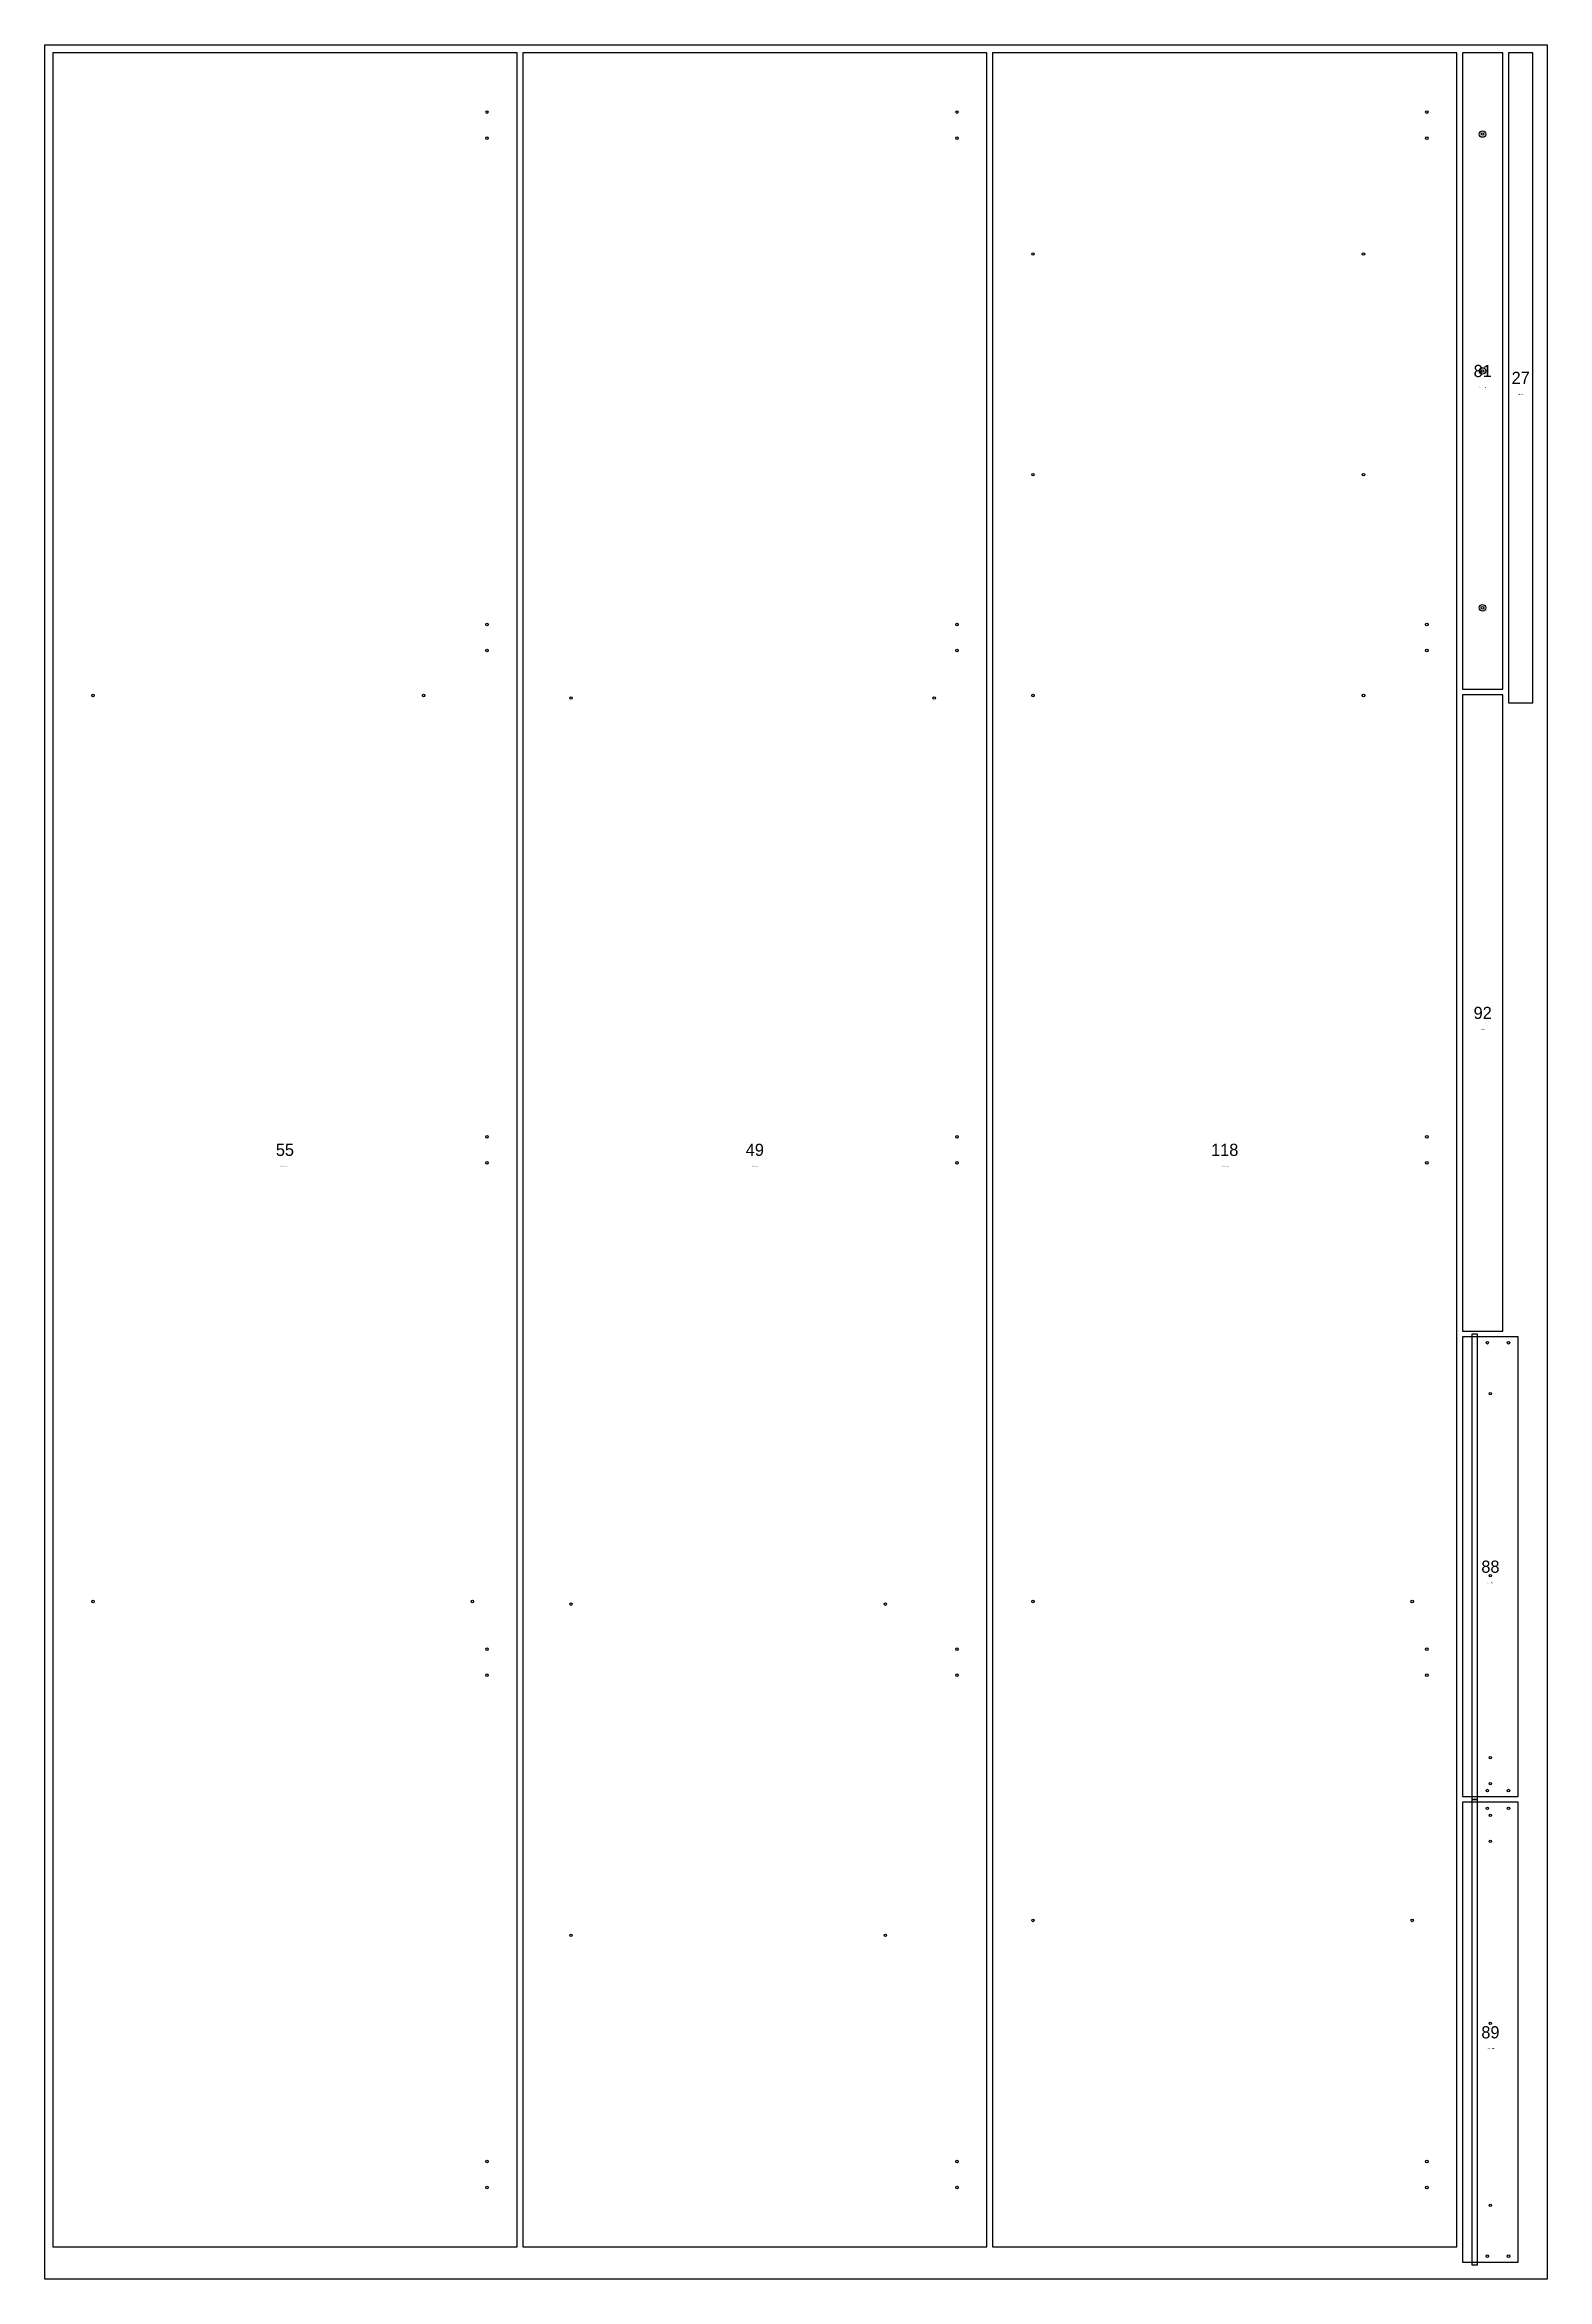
# Model space of a CAD drawing. Header units: millimetres. Extents: x 0 to 1850, y 0 to 2750.
import ezdxf
from ezdxf.enums import TextEntityAlignment as Align

# ---------------------------------------------------------------- set-up
doc = ezdxf.new("R2010")
doc.units = ezdxf.units.MM
for name, color, linetype in [('CHAPA Z 15', 6, 'CONTINUOUS'), ('CORTE M 7 Z 15.1', 3, 'CONTINUOUS'), ('CORTE P 7 Z 15.1', 3, 'CONTINUOUS'), ('FACE B FURO 3 Z 1', 1, 'CONTINUOUS'), ('FURO 3 Z 1', 7, 'CONTINUOUS'), ('FURO 3 Z 15', 7, 'CONTINUOUS'), ('FURO 3 Z 20', 7, 'CONTINUOUS'), ('FURO 8 Z 4', 7, 'CONTINUOUS'), ('PEÇA_LABEL', 4, 'CONTINUOUS'), ('RASGO 7 Z 5', 2, 'CONTINUOUS')]:
    doc.layers.add(name, color=color, linetype=linetype)

msp = doc.modelspace()

# ---------------------------------------------------------------- linework, layer by layer
at = {"layer": 'CHAPA Z 15'}
msp.add_lwpolyline([(0, 0), (0, 2750), (1850, 2750), (1850, 0)], close=True, dxfattribs=at)
at = {"layer": 'CORTE M 7 Z 15.1'}
for points in [[(10, 2740), (10, 40), (581.55, 40), (581.55, 2740)], [(588.55, 2740), (588.55, 40), (1160.1, 40), (1160.1, 2740)], [(1167.1, 2740), (1167.1, 40), (1738.65, 40), (1738.65, 2740)]]:
    msp.add_lwpolyline(points, close=True, dxfattribs=at)
at = {"layer": 'CORTE P 7 Z 15.1'}
for points in [[(1745.65, 2740), (1745.65, 1957), (1795.2, 1957), (1795.2, 2740)], [(1802.2, 2740), (1802.2, 1940), (1832.2, 1940), (1832.2, 2740)], [(1745.65, 1950), (1745.65, 1167), (1795.2, 1167), (1795.2, 1950)], [(1745.65, 1160), (1745.65, 594), (1814.2, 594), (1814.2, 1160)], [(1745.65, 587), (1745.65, 21), (1814.2, 21), (1814.2, 587)]]:
    msp.add_lwpolyline(points, close=True, dxfattribs=at)
at = {"layer": 'FACE B FURO 3 Z 1'}
for centre in [(1779.7, 1090), (1779.7, 866), (1779.7, 642), (1779.7, 610), (1779.7, 571), (1779.7, 539), (1779.7, 315), (1779.7, 91)]:
    msp.add_circle(centre, 1.5, dxfattribs=at)
at = {"layer": 'FURO 3 Z 1'}
for centre in [(544.55, 2667), (1123.1, 2667), (1701.65, 2667), (544.55, 2635), (1123.1, 2635), (1701.65, 2635), (1216.65, 2492.433), (1623.65, 2492.433), (1216.65, 2220.767), (1623.65, 2220.767), (544.55, 2036.5), (1123.1, 2036.5), (1701.65, 2036.5), (544.55, 2004.5), (1123.1, 2004.5), (1701.65, 2004.5), (59.55, 1949.1), (466.55, 1949.1), (648.1, 1945.9), (1095.1, 1945.9), (1216.65, 1949.1), (1623.65, 1949.1), (544.55, 1406), (1123.1, 1406), (1701.65, 1406), (544.55, 1374), (1123.1, 1374), (1701.65, 1374), (59.55, 834.1), (526.55, 834.1), (648.1, 830.9), (1035.1, 830.9), (1216.65, 834.1), (1683.65, 834.1), (544.55, 775.5), (1123.1, 775.5), (1701.65, 775.5), (544.55, 743.5), (1123.1, 743.5), (1701.65, 743.5), (1216.65, 441.6), (1683.65, 441.6), (648.1, 423.4), (1035.1, 423.4), (544.55, 145), (1123.1, 145), (1701.65, 145), (544.55, 113), (1123.1, 113), (1701.65, 113)]:
    msp.add_circle(centre, 1.5, dxfattribs=at)
at = {"layer": 'FURO 3 Z 15'}
for centre in [(1776.2, 1152.5), (1802.2, 1152.5), (1776.2, 601.5), (1776.2, 579.5), (1802.2, 601.5), (1802.2, 579.5), (1776.2, 28.5), (1802.2, 28.5)]:
    msp.add_circle(centre, 1.5, dxfattribs=at)
at = {"layer": 'FURO 3 Z 20'}
for centre in [(1770.2, 2640), (1770.2, 2348.5), (1770.2, 2057)]:
    msp.add_circle(centre, 1.5, dxfattribs=at)
at = {"layer": 'FURO 8 Z 4'}
for centre in [(1770.2, 2640), (1770.2, 2348.5), (1770.2, 2057)]:
    msp.add_circle(centre, 4, dxfattribs=at)
at = {"layer": 'RASGO 7 Z 5'}
for points in [[(1764.2, 591), (1764.2, 1163), (1757.2, 1163), (1757.2, 591)], [(1764.2, 18), (1764.2, 590), (1757.2, 590), (1757.2, 18)]]:
    msp.add_lwpolyline(points, close=True, dxfattribs=at)

# ---------------------------------------------------------------- texts
at = {"layer": 'PEÇA_LABEL'}
for s, height, p in [('81', 15, (1770.425, 2348.5)), ('27', 15, (1817.2, 2340)), ('Contra-frente', 1, (1770.425, 2328.5)), ('Afastador', 1, (1817.2, 2320)), ('92', 15, (1770.425, 1558.5)), ('Posterior', 1, (1770.425, 1538.5)), ('55', 15, (295.775, 1390)), ('49', 15, (874.325, 1390)), ('118', 15, (1452.875, 1390)), ('Lateral esquerda', 1, (295.775, 1370)), ('Lateral direita', 1, (874.325, 1370)), ('Lateral esquerda', 1, (1452.875, 1370)), ('88', 15, (1779.925, 877)), ('Lateral direita', 1, (1779.925, 857)), ('89', 15, (1779.925, 304)), ('Lateral esquerda', 1, (1779.925, 284))]:
    msp.add_text(s, height=height, dxfattribs=at).set_placement(p, align=Align.MIDDLE_CENTER)

doc.saveas('drawing.dxf')
